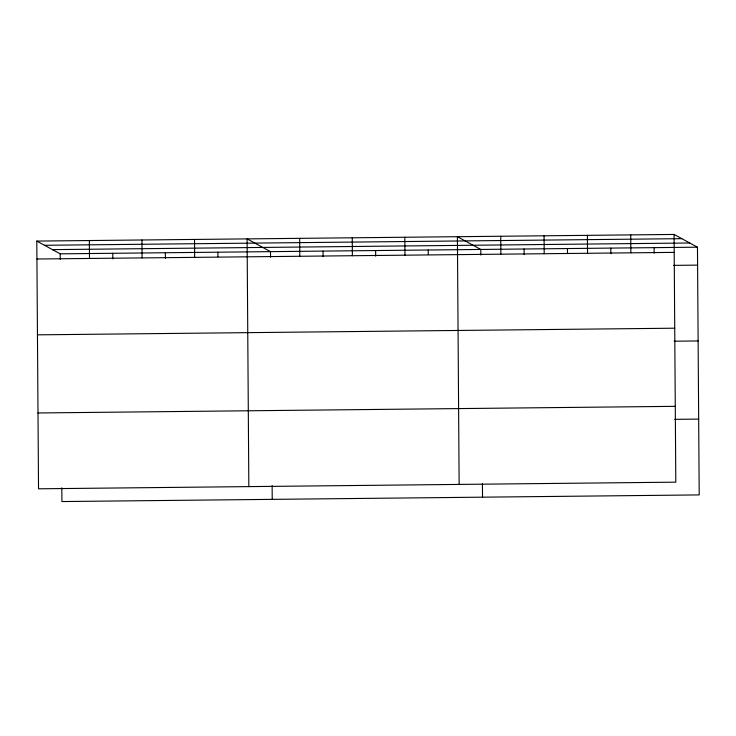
<?xml version="1.0" encoding="UTF-8"?>
<svg xmlns="http://www.w3.org/2000/svg" width="736" height="736" viewBox="0 0 736 736"><rect width="100%" height="100%" fill="white"/><g stroke="black" fill="none" stroke-linecap="round" stroke-linejoin="round"><path stroke-width="1.1" d="M674.075 234.444L675.804 482.163L38.53 488.805L36.8 241.086L674.075 234.444L697.47 247.195L699.2 494.914L61.925 501.556L61.824 487.766M44.519 245.29L681.794 238.657M52.477 249.624L689.752 242.99M36.8 241.086L60.196 253.837L697.47 247.195M36.929 259.008L674.204 252.374M673.652 265.374L697.599 265.126M37.453 334.843L674.728 328.201M674.176 341.21L698.124 340.952M37.996 412.97L675.28 406.336M674.719 419.336L698.666 419.088M654.138 247.646L654.175 253.248M630.743 234.894L630.862 252.825M610.797 248.096L610.843 253.699M587.411 235.345L587.53 253.276M567.465 248.556L567.502 253.037M544.07 235.796L544.198 253.727M524.133 249.007L524.17 254.601M500.738 236.247L500.866 254.178M480.838 255.061L480.801 249.458L457.406 236.698L459.135 484.417M482.43 483.386L482.531 497.177M428.223 250.001L428.251 254.481M404.828 237.25L404.956 255.171M375.645 250.553L375.682 256.156M352.25 237.792L352.378 255.723M323.067 251.096L323.113 256.698M299.681 238.344L299.8 256.266M270.535 257.25L270.498 251.648L247.103 238.887L248.832 486.616M272.127 485.576L272.228 499.367M217.92 252.19L217.948 256.671M194.525 239.439L194.654 257.361M165.342 252.742L165.388 258.345M141.947 239.991L142.076 257.913M112.774 253.285L112.81 258.888M89.378 240.534L89.498 258.456M60.196 253.837L60.232 259.44"/></g></svg>
